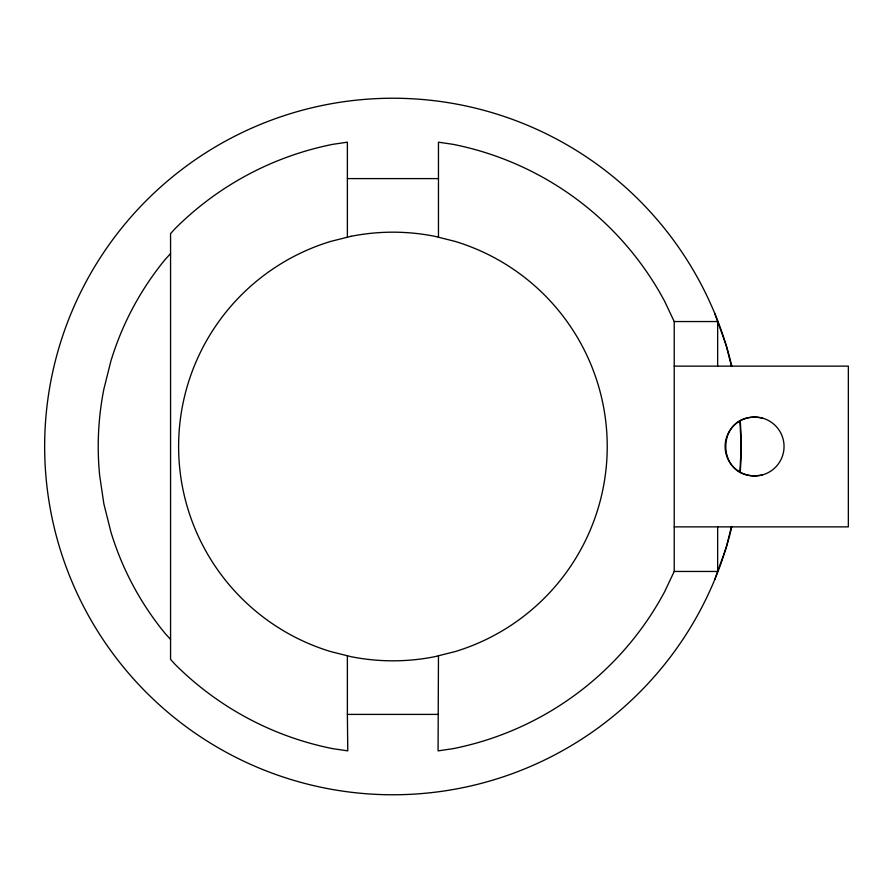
<?xml version="1.0" encoding="UTF-8"?>
<svg xmlns="http://www.w3.org/2000/svg" width="893" height="893" viewBox="0 0 893 893"><rect width="100%" height="100%" fill="white"/><g stroke="black" fill="none" stroke-linecap="round" stroke-linejoin="round"><path stroke-width="1.34" d="M438.463 655.763L438.072 750.879L453.019 748.669A308.085 308.085 0 0 0 664.626 591.735L674.215 571.453L674.215 321.547L664.626 301.265A308.085 308.085 0 0 0 453.019 144.331L438.463 142.177L438.463 237.237M739.917 472.442L741.19 446.5L739.917 420.558M731.389 526.87L726.199 547.599L714.679 579.78M170.563 253.545L165.127 259.55A294.69 294.69 0 0 0 110.922 360.951L103.889 389.013A294.69 294.69 0 0 0 99.648 475.389L103.889 503.987L110.922 532.049A294.69 294.69 0 0 0 165.127 633.45L170.563 639.455M762.209 474.964C713.652 484.285 713.652 408.715 762.209 418.036M347.377 178.6L438.463 178.6M674.215 321.547L717.659 321.547L717.659 366.13M674.215 366.13L848.35 366.13L848.35 526.87L674.215 526.87M674.215 571.453L717.659 571.453L717.659 526.87M347.377 655.763L347.377 714.4L438.463 714.4M714.679 313.22L726.199 345.401L731.389 366.13M347.377 714.4L347.768 750.879L332.821 748.669A308.085 308.085 0 0 1 175.073 664.347L170.563 659.38L170.563 233.62L175.073 228.653A308.085 308.085 0 0 1 332.821 144.331L347.377 142.177L347.377 237.237M740.219 420.536A348.27 348.27 0 0 1 740.219 472.464M731.88 526.468A348.27 348.27 0 0 1 196.036 733.778A348.27 348.27 0 0 1 196.036 159.222A348.27 348.27 0 0 1 731.88 366.532M351.105 236.299L330.711 241.411A214.32 214.32 0 0 0 330.711 651.589L351.105 656.701A214.32 214.32 0 0 0 434.735 656.701L455.129 651.589A214.32 214.32 0 0 0 455.129 241.411L434.735 236.299A214.32 214.32 0 0 0 351.105 236.299M733.745 467.34A29.469 29.469 0 0 0 783.049 454.124A29.469 29.469 0 0 0 746.961 418.036A29.469 29.469 0 0 0 733.745 467.34"/></g></svg>
